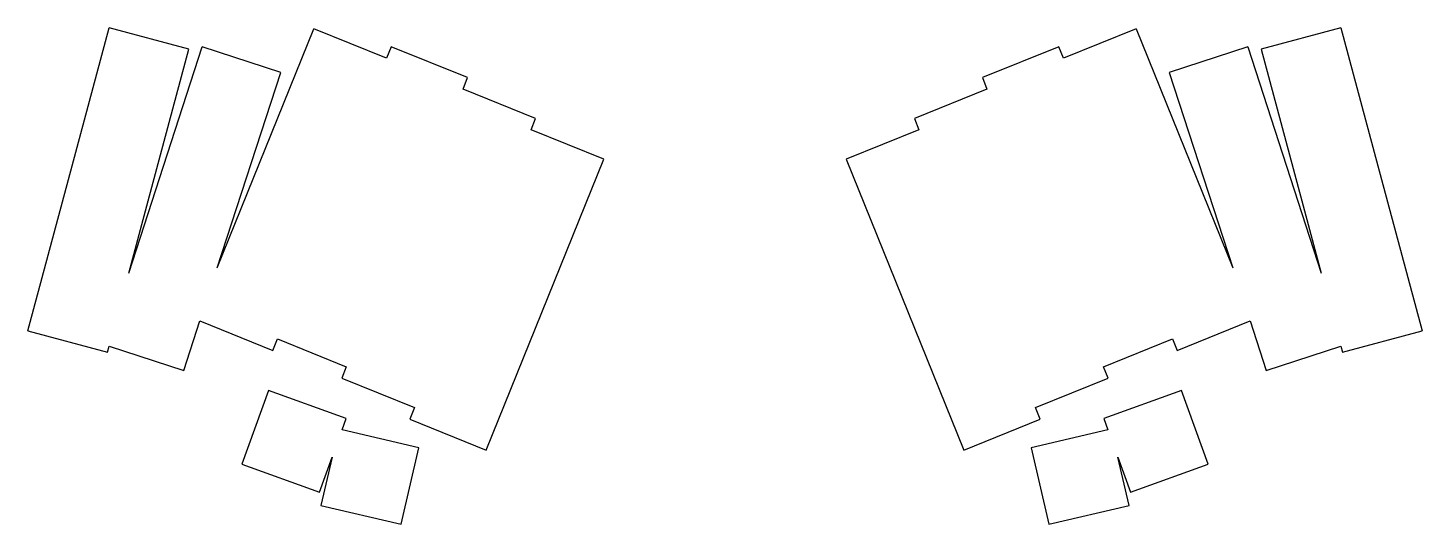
# Model space of a CAD drawing. Header units: millimetres. Extents: x -12 to 326, y -53 to 67.
import ezdxf

# ---------------------------------------------------------------- set-up
doc = ezdxf.new("R2010")
doc.units = ezdxf.units.MM

msp = doc.modelspace()

# ---------------------------------------------------------------- linework, layer by layer
for p, q in [((-2.28, 30.12), (7.55, 66.82)), ((26.87, 61.65), (7.55, 66.82)), ((33.77, 8.64), (57.19, 66.61)), ((74.8, 59.49), (57.19, 66.61)), ((256.53, 66.61), (238.91, 59.49)), ((256.53, 66.61), (279.94, 8.64)), ((306.16, 66.82), (286.84, 61.65)), ((306.16, 66.82), (315.99, 30.12)), ((12.34, 7.4), (30.15, 62.24)), ((17.04, 24.94), (26.87, 61.65)), ((49.17, 56.05), (30.15, 62.24)), ((75.93, 62.27), (74.8, 59.49)), ((94.47, 54.78), (75.93, 62.27)), ((237.78, 62.27), (219.24, 54.78)), ((238.91, 59.49), (237.78, 62.27)), ((283.56, 62.24), (264.54, 56.05)), ((283.56, 62.24), (301.38, 7.4)), ((286.84, 61.65), (296.68, 24.94)), ((33.77, 8.64), (49.17, 56.05)), ((93.35, 52), (94.47, 54.78)), ((219.24, 54.78), (220.36, 52)), ((264.54, 56.05), (279.94, 8.64)), ((110.96, 44.88), (93.35, 52)), ((220.36, 52), (202.75, 44.88)), ((109.84, 42.1), (110.96, 44.88)), ((202.75, 44.88), (203.87, 42.1)), ((127.46, 34.98), (109.84, 42.1)), ((203.87, 42.1), (186.26, 34.98)), ((98.99, -35.49), (127.46, 34.98)), ((186.26, 34.98), (214.73, -35.49)), ((-12.12, -6.59), (-2.28, 30.12)), ((315.99, 30.12), (325.83, -6.59)), ((12.34, 7.4), (17.04, 24.94)), ((296.68, 24.94), (301.38, 7.4)), ((-12.12, -6.59), (7.2, -11.76)), ((25.69, -16.23), (29.59, -4.21)), ((29.59, -4.21), (47.26, -11.35)), ((266.45, -11.35), (284.12, -4.21)), ((284.12, -4.21), (288.02, -16.23)), ((306.51, -11.76), (325.83, -6.59)), ((47.26, -11.35), (48.38, -8.57)), ((48.38, -8.57), (65.07, -15.31)), ((248.64, -15.31), (265.33, -8.57)), ((265.33, -8.57), (266.45, -11.35)), ((7.2, -11.76), (7.58, -10.34)), ((7.58, -10.34), (25.69, -16.23)), ((288.02, -16.23), (306.13, -10.34)), ((306.13, -10.34), (306.51, -11.76)), ((65.07, -15.31), (63.95, -18.09)), ((249.76, -18.09), (248.64, -15.31)), ((63.95, -18.09), (81.57, -25.21)), ((232.15, -25.21), (249.76, -18.09)), ((46.24, -21.03), (39.74, -38.88)), ((65.03, -27.87), (46.24, -21.03)), ((267.48, -21.03), (248.68, -27.87)), ((273.97, -38.88), (267.48, -21.03)), ((81.57, -25.21), (80.44, -27.99)), ((233.27, -27.99), (232.15, -25.21)), ((64.03, -30.62), (65.03, -27.87)), ((80.44, -27.99), (98.99, -35.49)), ((214.73, -35.49), (233.27, -27.99)), ((248.68, -27.87), (249.68, -30.62)), ((82.68, -34.92), (64.03, -30.62)), ((249.68, -30.62), (231.03, -34.92)), ((78.4, -53.44), (82.68, -34.92)), ((231.03, -34.92), (235.31, -53.44)), ((39.74, -38.88), (58.53, -45.72)), ((58.53, -45.72), (61.61, -37.25)), ((61.61, -37.25), (58.92, -48.94)), ((252.1, -37.25), (255.18, -45.72)), ((254.8, -48.94), (252.1, -37.25)), ((255.18, -45.72), (273.97, -38.88)), ((58.92, -48.94), (78.4, -53.44)), ((235.31, -53.44), (254.8, -48.94))]:
    msp.add_line(p, q)

doc.saveas('drawing.dxf')
